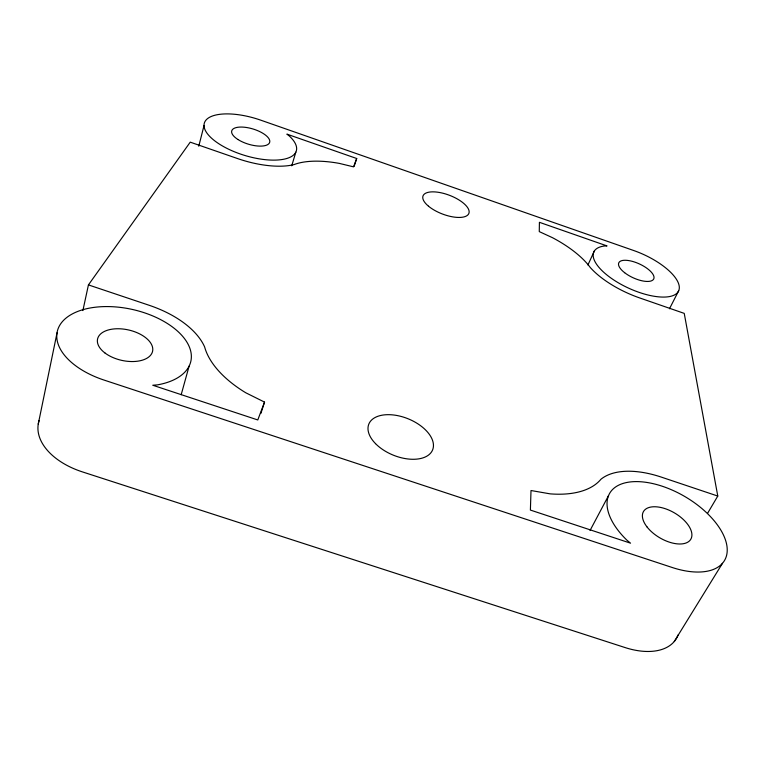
<?xml version="1.0" encoding="UTF-8"?>
<svg xmlns="http://www.w3.org/2000/svg" width="765" height="765" viewBox="0 0 765 765"><rect width="100%" height="100%" fill="white"/><g stroke="black" fill="none" stroke-linecap="round" stroke-linejoin="round"><path stroke-width="1.15" d="M38.25 424.078L57.05 332.794M82.878 310.59L88.434 284.905L190.236 142.156L237.513 158.546A60.072 24.088 16.9 0 0 294.066 164.58A76.271 32.407 19 0 1 339.297 163.394L353.554 166.846L356.71 158.508L286.875 134.124L288.95 135.682A48.042 19.259 16.9 0 1 264.671 159.608A48.042 19.259 16.9 0 1 204.064 126.302A48.042 19.259 16.9 0 1 260.655 120.134L633.831 250.566A46.655 18.417 24.7 0 1 678.354 291.417A46.655 18.417 24.7 0 1 616.265 281.558A46.655 18.417 24.7 0 1 604.761 245.947L607.047 245.928L539.411 222.309L539.268 231.604L552.493 237.695A75.324 31.757 22.8 0 1 590.264 267.492A58.331 23.036 24.7 0 0 639.578 297.901L684.235 313.382L717.78 496.055L707.539 513.382M198.776 146.22L204.016 125.565M181.181 394.702L189.118 366.119M291.733 165.814L295.816 152.178M260.894 413.406L264.537 402.103L245.833 392.808A97.203 52.613 18.1 0 1 204.628 346.928A85.575 47.363 12.5 0 0 149.137 305.273L88.434 284.905M354.128 166.349L356.71 158.508M264.537 402.103L257.786 419.956L152.751 385.235L157.274 384.891A68.42 37.848 12.5 0 0 172.517 327.028A68.42 37.848 12.5 0 0 66.804 317.465A68.42 37.848 12.5 0 0 104.078 380.081L672.301 567.525A66.536 35.094 30.3 0 0 723.862 535.873A66.536 35.094 30.3 0 0 633.841 481.654A66.536 35.094 30.3 0 0 626.927 540.195L630.542 543.179L530.394 510.073L531.006 490.528L550.15 493.855A96.084 51.035 25.1 0 0 600.888 479.301A83.213 43.911 30.3 0 1 661.323 477.111L717.78 496.055M587.931 264.958L594.348 251.006M669.461 308.802L678.698 290.719M590.064 530.441L608.548 495.605M674.252 641.539L722.485 563.308M39.072 420.645A65.321 40.067 10.9 0 0 82.457 471.909L625.129 647.582A63.61 37.275 31.9 0 0 678.115 634.893M237.953 139.507A19.804 7.937 16.9 0 0 269.395 142.979A19.804 7.937 16.9 0 0 244.79 127.267A19.804 7.937 16.9 0 0 237.953 139.507M624.651 272.713A19.24 7.593 24.7 0 0 653.721 278.957A19.24 7.593 24.7 0 0 630.456 260.903A19.24 7.593 24.7 0 0 624.651 272.713M104.996 353.009A28.19 15.587 12.6 0 0 151.671 353.669A28.19 15.587 12.6 0 0 118.546 328.749A28.19 15.587 12.6 0 0 104.996 353.009M647.027 526.942A27.416 14.449 30.3 0 0 689.714 540.664A27.416 14.449 30.3 0 0 664.699 508.515A27.416 14.449 30.3 0 0 647.027 526.942M428.496 206.196A24.547 10.002 20.9 0 0 467.931 214.869A24.547 10.002 20.9 0 0 441.443 192.876A24.547 10.002 20.9 0 0 428.496 206.196M375.539 443.652A34.406 19.641 22 0 0 431.422 452.086A34.406 19.641 22 0 0 395.189 415.204A34.406 19.641 22 0 0 375.539 443.652"/></g></svg>
